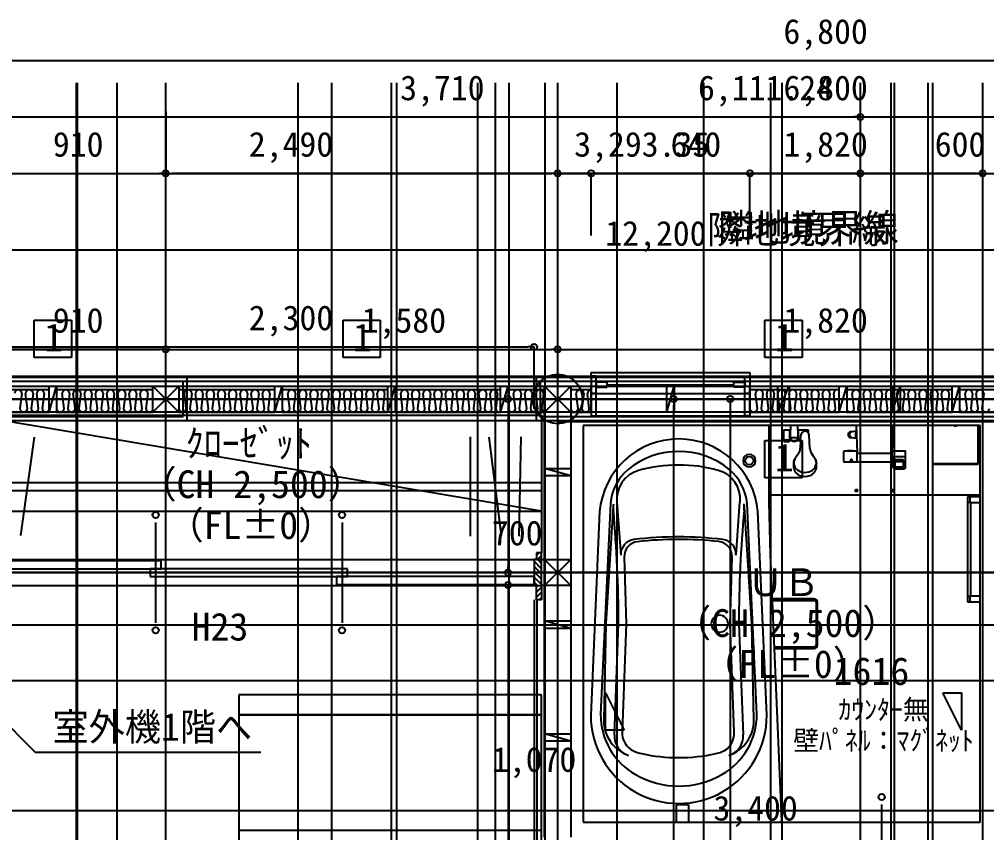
# Model space of a CAD drawing. Header units: metres. Extents: x 10861 to 26950, y 7268 to 22901.
# Drawn here: x 16245 to 20144, y 19181 to 22461 of the extents above; entities that cross this region are included whole.
import ezdxf

# ---------------------------------------------------------------- set-up
doc = ezdxf.new("R2010")
doc.units = ezdxf.units.M

msp = doc.modelspace()

# ---------------------------------------------------------------- linework, layer by layer
at = {"layer": 'COL_1F'}
for p, q in [((16782.2, 20877.5), (16782.2, 20982.5)), ((16782.2, 20982.5), (16887.2, 20982.5)), ((16887.2, 20877.5), (16782.2, 20982.5)), ((16782.2, 20877.5), (16887.2, 20982.5)), ((16887.2, 20982.5), (16887.2, 20877.5)), ((18362.2, 20877.5), (18362.2, 20982.5)), ((18362.2, 20982.5), (18467.2, 20982.5)), ((18467.2, 20877.5), (18362.2, 20982.5)), ((18362.2, 20877.5), (18467.2, 20982.5)), ((18467.2, 20982.5), (18467.2, 20877.5)), ((19302.2, 20877.5), (19302.2, 20982.5)), ((19302.2, 20982.5), (19347.2, 20982.5)), ((19302.2, 20877.5), (19347.2, 20982.5)), ((19347.2, 20982.5), (19347.2, 20877.5)), ((16887.2, 20877.5), (16782.2, 20877.5)), ((18467.2, 20877.5), (18362.2, 20877.5)), ((19347.2, 20877.5), (19302.2, 20877.5))]:
    msp.add_line(p, q, dxfattribs=at)
at = {"layer": 'COL_2F'}
for p, q in [((16782.2, 20877.5), (16782.2, 20982.5)), ((16782.2, 20982.5), (16887.2, 20982.5)), ((16887.2, 20877.5), (16782.2, 20982.5)), ((16782.2, 20877.5), (16887.2, 20982.5)), ((16887.2, 20982.5), (16887.2, 20877.5)), ((18362.2, 20877.5), (18362.2, 20982.5)), ((18362.2, 20982.5), (18467.2, 20982.5)), ((18467.2, 20877.5), (18362.2, 20982.5)), ((18362.2, 20877.5), (18467.2, 20982.5)), ((18467.2, 20982.5), (18467.2, 20877.5)), ((16887.2, 20877.5), (16782.2, 20877.5)), ((18467.2, 20877.5), (18362.2, 20877.5)), ((18362.2, 20177.5), (18362.2, 20282.5)), ((18362.2, 20282.5), (18467.2, 20282.5)), ((18467.2, 20177.5), (18362.2, 20282.5)), ((18362.2, 20177.5), (18467.2, 20282.5)), ((18467.2, 20282.5), (18467.2, 20177.5)), ((18467.2, 20177.5), (18362.2, 20177.5))]:
    msp.add_line(p, q, dxfattribs=at)
at = {"layer": 'GLID'}
for p, q in [((16474.6, 10010), (16474.6, 22205)), ((16474.6, 10010), (16474.6, 22205)), ((16474.6, 10010), (16474.6, 22205)), ((16478.7, 9325), (16478.7, 22205)), ((16478.7, 9325), (16478.7, 22205)), ((16478.7, 9325), (16478.7, 22205)), ((16638.6, 10010), (16638.6, 22205)), ((16638.6, 10010), (16638.6, 22205)), ((16638.6, 10010), (16638.6, 22205)), ((16834.7, 9325), (16834.7, 22205)), ((16834.7, 9325), (16834.7, 22205)), ((16834.7, 9325), (16834.7, 22205)), ((17369.1, 10010), (17369.1, 22205)), ((17369.1, 10010), (17369.1, 22205)), ((17369.1, 10010), (17369.1, 22205)), ((17504.7, 9325), (17504.7, 22205)), ((17504.7, 9325), (17504.7, 22205)), ((17504.7, 9325), (17504.7, 22205)), ((17744.7, 9325), (17744.7, 22205)), ((17744.7, 9325), (17744.7, 22205)), ((17744.7, 9325), (17744.7, 22205)), ((17766.3, 10010), (17766.3, 22205)), ((17766.3, 10010), (17766.3, 22205)), ((17766.3, 10010), (17766.3, 22205)), ((18093.3, 9325), (18093.3, 22205)), ((18093.3, 9325), (18093.3, 22205)), ((18093.3, 9325), (18093.3, 22205)), ((18163.4, 10010), (18163.4, 22205)), ((18163.4, 10010), (18163.4, 22205)), ((18163.4, 10010), (18163.4, 22205)), ((18218.8, 9325), (18218.8, 22205)), ((18218.8, 9325), (18218.8, 22205)), ((18218.8, 9325), (18218.8, 22205)), ((18364.3, 10010), (18364.3, 22205)), ((18364.3, 10010), (18364.3, 22205)), ((18364.3, 10010), (18364.3, 22205)), ((18414.7, 9325), (18414.7, 22205)), ((18414.7, 9325), (18414.7, 22205)), ((18414.7, 9325), (18414.7, 22205)), ((18654.7, 9325), (18654.7, 22205)), ((18654.7, 9325), (18654.7, 22205)), ((18654.7, 9325), (18654.7, 22205)), ((19003.3, 9325), (19003.3, 22205)), ((19003.3, 9325), (19003.3, 22205)), ((19003.3, 9325), (19003.3, 22205)), ((19274.3, 9325), (19274.3, 22205)), ((19274.3, 9325), (19274.3, 22205)), ((19274.3, 9325), (19274.3, 22205)), ((19319.1, 10010), (19319.1, 22205)), ((19319.1, 10010), (19319.1, 22205)), ((19319.1, 10010), (19319.1, 22205)), ((19634.7, 9325), (19634.7, 22205)), ((19634.7, 9325), (19634.7, 22205)), ((19634.7, 9325), (19634.7, 22205)), ((19759.5, 10010), (19759.5, 22205)), ((19759.5, 10010), (19759.5, 22205)), ((19759.5, 10010), (19759.5, 22205)), ((19772.5, 9858.3), (19772.5, 22205)), ((19772.5, 9858.3), (19772.5, 22205)), ((19772.5, 9858.3), (19772.5, 22205)), ((19907.5, 10010), (19907.5, 22205)), ((19907.5, 10010), (19907.5, 22205)), ((19907.5, 10010), (19907.5, 22205)), ((19927.5, 9858.3), (19927.5, 22205)), ((19927.5, 9858.3), (19927.5, 22205)), ((19927.5, 9858.3), (19927.5, 22205)), ((20128.1, 9325), (20128.1, 22205)), ((20128.1, 9325), (20128.1, 22205)), ((20128.1, 9325), (20128.1, 22205)), ((13514.7, 20930), (24358.1, 20930)), ((13514.7, 20930), (24358.1, 20930)), ((13514.7, 20930), (24358.1, 20930)), ((13514.7, 20230), (24358.1, 20230)), ((13514.7, 20230), (24358.1, 20230)), ((13514.7, 20230), (24358.1, 20230)), ((13514.7, 20020), (24358.1, 20020)), ((13514.7, 20020), (24358.1, 20020)), ((13514.7, 20020), (24358.1, 20020)), ((13514.7, 19795), (24358.1, 19795)), ((13514.7, 19795), (24358.1, 19795)), ((13514.7, 19795), (24358.1, 19795)), ((13514.7, 19270), (24358.1, 19270)), ((13514.7, 19270), (24358.1, 19270)), ((13514.7, 19270), (24358.1, 19270))]:
    msp.add_line(p, q, dxfattribs=at)
at = {"layer": 'WALL_BRACED_1F'}
for p, q in [((16304.7, 21097.5), (16304.7, 21247.5)), ((16304.7, 21247.5), (16454.7, 21247.5)), ((16454.7, 21247.5), (16454.7, 21097.5)), ((19249.7, 21097.5), (19249.7, 21247.5)), ((19249.7, 21247.5), (19399.7, 21247.5)), ((19399.7, 21247.5), (19399.7, 21097.5)), ((16454.7, 21097.5), (16304.7, 21097.5)), ((19399.7, 21097.5), (19249.7, 21097.5)), ((15924.7, 21022.5), (16834.7, 21022.5)), ((15924.7, 21022.5), (16834.7, 21022.5)), ((18414.7, 21022.5), (20234.7, 21022.5)), ((18414.7, 21022.5), (20234.7, 21022.5)), ((20234.7, 20837.5), (18414.7, 20837.5)), ((20234.7, 20837.5), (18414.7, 20837.5)), ((19249.7, 20612.5), (19249.7, 20762.5)), ((19249.7, 20762.5), (19399.7, 20762.5)), ((19399.7, 20762.5), (19399.7, 20612.5)), ((19399.7, 20612.5), (19249.7, 20612.5))]:
    msp.add_line(p, q, dxfattribs=at)
at = {"layer": 'WALL_BRACED_2F'}
for p, q in [((16304.7, 21097.5), (16304.7, 21247.5)), ((16304.7, 21247.5), (16454.7, 21247.5)), ((16454.7, 21247.5), (16454.7, 21097.5)), ((17549.7, 21097.5), (17549.7, 21247.5)), ((17549.7, 21247.5), (17699.7, 21247.5)), ((17699.7, 21247.5), (17699.7, 21097.5)), ((16454.7, 21097.5), (16304.7, 21097.5)), ((17699.7, 21097.5), (17549.7, 21097.5)), ((15924.7, 21022.5), (16834.7, 21022.5)), ((15924.7, 21022.5), (16834.7, 21022.5)), ((16834.7, 21022.5), (18414.7, 21022.5)), ((16834.7, 21022.5), (18414.7, 21022.5)), ((18607.2, 19745), (18682.2, 19595)), ((18607.2, 19595), (18607.2, 19745)), ((20042.2, 19595), (19967.2, 19745)), ((19967.2, 19745), (20042.2, 19745)), ((20042.2, 19745), (20042.2, 19595)), ((18682.2, 19595), (18607.2, 19595))]:
    msp.add_line(p, q, dxfattribs=at)
at = {"layer": 'WALL_NORMAL_1F'}
for p, q in [((16921.2, 21016.5), (15838.2, 21016.5)), ((16905.2, 21000.5), (15854.2, 21000.5)), ((15977.2, 20982.5), (16782.2, 20982.5)), ((16364.7, 20877.5), (16364.7, 20982.5)), ((16364.7, 20982.5), (16394.7, 20982.5)), ((16364.7, 20877.5), (16394.7, 20982.5)), ((16394.7, 20982.5), (16394.7, 20877.5)), ((16905.2, 20859.5), (16905.2, 21000.5)), ((16921.2, 20843.5), (16921.2, 21016.5)), ((18328.2, 21016.5), (16921.2, 21016.5)), ((20321.2, 21016.5), (18328.2, 21016.5)), ((18328.2, 21016.5), (18328.2, 20843.5)), ((20305.2, 21000.5), (18344.2, 21000.5)), ((18344.2, 21000.5), (18344.2, 20859.5)), ((18467.2, 20982.5), (19302.2, 20982.5)), ((18854.7, 20877.5), (18854.7, 20982.5)), ((18854.7, 20982.5), (18884.7, 20982.5)), ((18854.7, 20877.5), (18884.7, 20982.5)), ((18884.7, 20982.5), (18884.7, 20877.5)), ((19347.2, 20982.5), (20182.2, 20982.5)), ((19764.7, 20877.5), (19764.7, 20982.5)), ((19764.7, 20982.5), (19794.7, 20982.5)), ((19764.7, 20877.5), (19794.7, 20982.5)), ((19794.7, 20982.5), (19794.7, 20877.5)), ((16782.2, 20877.5), (15977.2, 20877.5)), ((16394.7, 20877.5), (16364.7, 20877.5)), ((19302.2, 20877.5), (18467.2, 20877.5)), ((18884.7, 20877.5), (18854.7, 20877.5)), ((20182.2, 20877.5), (19347.2, 20877.5)), ((19794.7, 20877.5), (19764.7, 20877.5)), ((15838.2, 20843.5), (16921.2, 20843.5)), ((15854.2, 20859.5), (16905.2, 20859.5)), ((16921.2, 20843.5), (18328.2, 20843.5)), ((18328.2, 20843.5), (20321.2, 20843.5)), ((18344.2, 20859.5), (20305.2, 20859.5))]:
    msp.add_line(p, q, dxfattribs=at)
at = {"layer": 'WALL_NORMAL_2F'}
for p, q in [((18549.7, 21016.5), (15838.2, 21016.5)), ((18549.7, 21000.5), (15854.2, 21000.5)), ((15977.2, 20982.5), (16782.2, 20982.5)), ((16364.7, 20877.5), (16364.7, 20982.5)), ((16364.7, 20982.5), (16394.7, 20982.5)), ((16364.7, 20877.5), (16394.7, 20982.5)), ((16394.7, 20982.5), (16394.7, 20877.5)), ((16887.2, 20982.5), (18362.2, 20982.5)), ((17274.7, 20877.5), (17274.7, 20982.5)), ((17274.7, 20982.5), (17304.7, 20982.5)), ((17274.7, 20877.5), (17304.7, 20982.5)), ((17304.7, 20982.5), (17304.7, 20877.5)), ((17729.7, 20877.5), (17729.7, 20982.5)), ((17729.7, 20982.5), (17759.7, 20982.5)), ((17729.7, 20877.5), (17759.7, 20982.5)), ((17759.7, 20982.5), (17759.7, 20877.5)), ((18184.7, 20877.5), (18184.7, 20982.5)), ((18184.7, 20982.5), (18214.7, 20982.5)), ((18184.7, 20877.5), (18214.7, 20982.5)), ((18214.7, 20982.5), (18214.7, 20877.5)), ((18467.2, 20982.5), (18549.7, 20982.5)), ((18549.7, 20877.5), (18549.7, 20982.5)), ((22811.2, 21016.5), (19189.7, 21016.5)), ((22795.2, 21000.5), (19189.7, 21000.5)), ((19189.7, 20877.5), (19189.7, 20982.5)), ((19189.7, 20982.5), (20182.2, 20982.5)), ((19549.7, 20877.5), (19549.7, 20982.5)), ((19549.7, 20982.5), (19579.7, 20982.5)), ((19549.7, 20877.5), (19579.7, 20982.5)), ((19579.7, 20982.5), (19579.7, 20877.5)), ((20004.7, 20877.5), (20004.7, 20982.5)), ((20004.7, 20982.5), (20034.7, 20982.5)), ((20004.7, 20877.5), (20034.7, 20982.5)), ((20034.7, 20982.5), (20034.7, 20877.5)), ((16782.2, 20877.5), (15977.2, 20877.5)), ((15989.7, 20865), (18349.7, 20865)), ((16394.7, 20877.5), (16364.7, 20877.5)), ((18362.2, 20877.5), (16887.2, 20877.5)), ((17304.7, 20877.5), (17274.7, 20877.5)), ((17759.7, 20877.5), (17729.7, 20877.5)), ((18214.7, 20877.5), (18184.7, 20877.5)), ((18349.7, 20865), (18349.7, 20310)), ((18362.2, 20282.5), (18362.2, 20877.5)), ((18467.2, 20877.5), (18467.2, 19162.5)), ((18467.2, 20877.5), (18467.2, 20282.5)), ((18549.7, 20877.5), (18467.2, 20877.5)), ((18549.7, 20877.5), (18467.2, 20877.5)), ((20182.2, 20877.5), (19189.7, 20877.5)), ((20182.2, 20877.5), (19189.7, 20877.5)), ((19579.7, 20877.5), (19549.7, 20877.5)), ((20034.7, 20877.5), (20004.7, 20877.5)), ((18362.2, 20620), (18362.2, 20650)), ((18362.2, 20650), (18467.2, 20650)), ((18467.2, 20620), (18362.2, 20650)), ((18467.2, 20650), (18467.2, 20620)), ((18467.2, 20620), (18362.2, 20620)), ((18349.7, 20177.5), (18349.7, 20282.5)), ((18349.7, 20282.5), (18362.2, 20282.5)), ((18362.2, 20177.5), (18349.7, 20177.5)), ((18362.2, 19162.5), (18362.2, 20177.5)), ((18467.2, 20177.5), (18467.2, 19162.5)), ((18319.7, 20120), (18319.7, 17040)), ((18332.2, 17040), (18332.2, 20120)), ((18362.2, 20005), (18362.2, 20035)), ((18362.2, 20035), (18467.2, 20035)), ((18467.2, 20005), (18362.2, 20035)), ((18467.2, 20005), (18362.2, 20005)), ((18467.2, 20035), (18467.2, 20005)), ((18362.2, 19550), (18362.2, 19580)), ((18362.2, 19580), (18467.2, 19580)), ((18467.2, 19550), (18362.2, 19580)), ((18467.2, 19580), (18467.2, 19550)), ((18467.2, 19550), (18362.2, 19550))]:
    msp.add_line(p, q, dxfattribs=at)
at = {"layer": 'カタログ部品(家具)_2F'}
for p, q in [((17129.7, 19736.5), (17129.7, 19656.5)), ((18349.7, 19736.5), (17129.7, 19736.5)), ((18349.7, 19656.5), (18349.7, 19736.5)), ((17129.7, 19656.5), (18349.7, 19656.5)), ((18349.7, 19656.5), (17129.7, 19656.5)), ((17129.7, 19656.5), (17129.7, 19191.5)), ((18349.7, 19191.5), (18349.7, 19656.5)), ((17129.7, 19191.5), (17129.7, 17991.5)), ((17129.7, 19191.5), (18349.7, 19191.5)), ((18349.7, 17991.5), (18349.7, 19191.5))]:
    msp.add_line(p, q, dxfattribs=at)
at = {"layer": 'カタログ部品(衛生設備)_2F'}
for p, q in [((20117.7, 20823.9), (18517.7, 20823.9)), ((18517.7, 20823.9), (18517.7, 19223.9)), ((19262.7, 20821.2), (19262.7, 20823.9)), ((19269.9, 20822.9), (19269.9, 20544.9)), ((19352.7, 20823.9), (19352.7, 20803.9)), ((19382.7, 20803.9), (19382.7, 20823.9)), ((19618.2, 20823.9), (19622, 20713.2)), ((19763.3, 20713.2), (19767.2, 20823.9)), ((19925.2, 20823.4), (19925.2, 20669.6)), ((20012.7, 20823.4), (20012.7, 20822.9)), ((20022.7, 20822.9), (20022.7, 20823.4)), ((20110.2, 20669.6), (20110.2, 20823.4)), ((20117.7, 19223.9), (20117.7, 20823.9)), ((19265.8, 20821.2), (19262.7, 20821.2)), ((19269.9, 20820.9), (19266.5, 20820.9)), ((19267.4, 20820), (19266.5, 20820.9)), ((19267.7, 20513.9), (19267.7, 20819.3)), ((19325.4, 20804), (19324.9, 20803.5)), ((19324.9, 20803.5), (19324.9, 20764.3)), ((19348.6, 20804), (19325.4, 20804)), ((19348.9, 20803.9), (19348.9, 20763.9)), ((19352.7, 20803.9), (19348.9, 20803.9)), ((19352.7, 20773.9), (19352.7, 20803.9)), ((19424.6, 20803.9), (19382.7, 20803.9)), ((19382.7, 20803.9), (19382.7, 20773.9)), ((19385.6, 20763.9), (19385.6, 20803.9)), ((19394, 20763.9), (19395.3, 20783.9)), ((19424.6, 20795.8), (19423.3, 20795.8)), ((19426.1, 20794.9), (19425.8, 20795.4)), ((19426.3, 20794.9), (19426.1, 20802.4)), ((19426.3, 20794.9), (19426.1, 20794.9)), ((19431.3, 20730.1), (19428.2, 20785.9)), ((19600.1, 20798.3), (19595.7, 20798.3)), ((19616.6, 20800.4), (19600.1, 20798.3)), ((19617.2, 20799.9), (19616.6, 20800.4)), ((19617.2, 20772.7), (19617.2, 20799.9)), ((19619.3, 20792.8), (19618.2, 20792.8)), ((20013.7, 20821.9), (20021.7, 20821.9)), ((20117.4, 20544.4), (20117.4, 20816)), ((19325.4, 20763.8), (19325.9, 20763.8)), ((19326.2, 20764.1), (19325.9, 20763.8)), ((19348.6, 20764.1), (19326.2, 20764.1)), ((19326.9, 20762.8), (19326.9, 20759.1)), ((19327.2, 20758.8), (19348.6, 20758.8)), ((19348.9, 20764.4), (19348.6, 20764.1)), ((19348.6, 20758.8), (19348.9, 20759.1)), ((19348.9, 20759.1), (19348.9, 20764.4)), ((19348.9, 20763.9), (19356.5, 20763.9)), ((19382.7, 20773.9), (19352.7, 20773.9)), ((19378.9, 20763.9), (19394, 20763.9)), ((19394, 20763.9), (19392.4, 20730.1)), ((19595.7, 20774.3), (19600.1, 20774.3)), ((19600.1, 20774.3), (19616.6, 20772.2)), ((19616.6, 20772.2), (19617.2, 20772.7)), ((19618.2, 20779.8), (19619.7, 20779.8)), ((19386.1, 20711.5), (19375.8, 20696.6)), ((19447.8, 20696.6), (19437.5, 20711.5)), ((19567.3, 20718.4), (19567.3, 20678.2)), ((19581.1, 20719.9), (19568.8, 20719.9)), ((19606.4, 20719.9), (19581.1, 20719.9)), ((19604.4, 20721.7), (19583.1, 20721.7)), ((19621.8, 20719.9), (19606.4, 20719.9)), ((19621.2, 20719.9), (19621.2, 20676.7)), ((19624, 20711.4), (19761.3, 20711.4)), ((19763.3, 20696.9), (19763.3, 20712.9)), ((19815.3, 20719.9), (19763.5, 20719.9)), ((19816.8, 20656.3), (19816.8, 20718.4)), ((19365, 20669.3), (19365.6, 20655.3)), ((19458.1, 20655.3), (19458.6, 20669.3)), ((19568.8, 20676.7), (19766.3, 20676.7)), ((19595.5, 20683.9), (19595.5, 20682.6)), ((19595.5, 20682.6), (19595.5, 20681)), ((19601.7, 20682.6), (19601.7, 20683.8)), ((19601.7, 20681), (19601.7, 20682.6)), ((19763.3, 20698.3), (19816.8, 20698.3)), ((19763.3, 20696.9), (19763.3, 20676.7)), ((19766.3, 20676.7), (19766.3, 20684.1)), ((19766.3, 20676.7), (19766.3, 20656.3)), ((19774.3, 20680.7), (19774.3, 20658.3)), ((19808.8, 20676.7), (19774.3, 20676.7)), ((19776.6, 20681.6), (19776.4, 20685.4)), ((19806.7, 20685.4), (19776.4, 20685.4)), ((19776.6, 20681.6), (19806.4, 20681.6)), ((19806.7, 20685.4), (19806.4, 20681.6)), ((19808.8, 20658.3), (19808.8, 20680.7)), ((20108.2, 20668.9), (19927.2, 20668.9)), ((19927.2, 20667.6), (20108.2, 20667.6)), ((19774.3, 20648.3), (19808.8, 20648.3)), ((19776.3, 20656.3), (19806.8, 20656.3)), ((19614.2, 20562.4), (19614.2, 20559.4)), ((19623.2, 20563.4), (19615.2, 20563.4)), ((19615.2, 20558.4), (19623.2, 20558.4)), ((19624.2, 20559.4), (19624.2, 20562.4)), ((19761.2, 20562.4), (19761.2, 20559.4)), ((19770.2, 20563.4), (19762.2, 20563.4)), ((19762.2, 20558.4), (19770.2, 20558.4)), ((19771.2, 20559.4), (19771.2, 20562.4)), ((18653.1, 20514.2), (18669.3, 20300.3)), ((19133.5, 20300.5), (19149.6, 20515)), ((19272.1, 20302.5), (19267.7, 20513.9)), ((19270.9, 20543.9), (20116.9, 20543.9)), ((20066.2, 20535.4), (20066.2, 20512.4)), ((20117.7, 20535.4), (20066.2, 20535.4)), ((20066.2, 20512.4), (20067.3, 20512.4)), ((20067.3, 20512.4), (20067.3, 20135.4)), ((20080, 20512.4), (20067.3, 20512.4)), ((20075.5, 20535.4), (20075.5, 20512.4)), ((20080, 20135.4), (20080, 20512.4)), ((20080, 20512.4), (20117.7, 20512.4)), ((18583.8, 20476.1), (18547.7, 19654.9)), ((18627, 20509.1), (18587.8, 19659.1)), ((18638.7, 20498.7), (18608.1, 20023.9)), ((19167.5, 20494), (19166.4, 20506.8)), ((19197.5, 20023.9), (19167.5, 20494)), ((19217.5, 19659.1), (19178.3, 20509.1)), ((19257.7, 19654.9), (19221.5, 20476.1)), ((18683, 20291.8), (18690.2, 20023.9)), ((19110.2, 20023.9), (19117.4, 20292.3)), ((19317.6, 19228.5), (19272.1, 20302.5)), ((19449.2, 20123.8), (19279.7, 20123.8)), ((20067.3, 20135.4), (20066.2, 20135.4)), ((20066.2, 20135.4), (20066.2, 20112.4)), ((20067.3, 20135.4), (20080, 20135.4)), ((20075.5, 20135.4), (20075.5, 20112.4)), ((20117.7, 20135.4), (20080, 20135.4)), ((19280, 20117.9), (19449.1, 20117.8)), ((19456.1, 20110.8), (19456.1, 19936.9)), ((19462, 19937), (19462, 20110.8)), ((20066.2, 20112.4), (20117.7, 20112.4)), ((18608.1, 20023.9), (18600.2, 19634.5)), ((18643.3, 19575.6), (18660.2, 20023.9)), ((18690.2, 20023.9), (18674.4, 19589.4)), ((19126.1, 19587.4), (19110.2, 20023.9)), ((19145.2, 20023.9), (19162, 19575.6)), ((19205.4, 19634.6), (19197.5, 20023.9)), ((19449.1, 19929.9), (19287.9, 19929.9)), ((19288.2, 19924), (19449.2, 19924)), ((18892.7, 19291.9), (18892.7, 19224.1)), ((18940.7, 19293.9), (18894.7, 19293.9)), ((18942.7, 19224.1), (18942.7, 19291.9)), ((18517.7, 19223.9), (20117.7, 19223.9)), ((18892.7, 19224.1), (18892.9, 19223.9)), ((18942.5, 19223.9), (18942.7, 19224.1)), ((19312.7, 19223.9), (19312.7, 19226.6)), ((19312.7, 19226.6), (19315.8, 19226.6)), ((19316.5, 19226.9), (19317.3, 19227.8))]:
    msp.add_line(p, q, dxfattribs=at)
msp.add_circle((19187.2, 20681.4), 16.5, dxfattribs=at)
for centre, radius, start, end in [((19270.9, 20822.9), 1, 90, 180), ((19925.7, 20823.4), 0.5, 90, 180), ((20012.2, 20823.4), 0.5, 0, 90), ((20013.7, 20822.9), 1, -180, -90), ((20021.7, 20822.9), 1, -90, 0), ((20023.2, 20823.4), 0.5, 90, 180), ((20109.7, 20823.4), 0.5, 0, 90), ((20110.4, 20818.9), 5, 61.2111, 90.0009), ((20109.5, 20816), 7.97, -0.0791, 64.9336), ((19265.8, 20820.2), 1, 44.9913, 89.9878), ((19266.7, 20819.3), 1, 0.0122, 45.0087), ((19348.6, 20803.7), 0.3, 0.573, 90.0029), ((19411.8, 20783.9), 16.5, 46.0771, 179.9211), ((19411.8, 20783.8), 16.6, 35.464, 45.9994), ((19424.6, 20802.4), 1.5, 1.4134, 90.0174), ((19424.7, 20793.7), 2.03, 54.1352, 91.2096), ((19424.8, 20794.9), 1.5, -71.0834, 1.2586), ((19411.8, 20783.9), 16.5, 7.0396, 35.4424), ((19598.9, 20786.3), 13.6, 146.1145, -146.1145), ((19596.2, 20787.8), 10.5, 92.8903, 144.6598), ((19603.8, 20786.3), 13.5, 145.7853, -145.7853), ((19601.4, 20787.6), 10.7, 96.9036, 144.5566), ((19618.2, 20793.8), 1, -180, -90), ((18902.7, 20448.9), 320, 4.8748, 175.1252), ((19325.4, 20764.3), 0.5, -179.427, -89.9971), ((19325.9, 20762.8), 1, 0, 90), ((19327.2, 20759.1), 0.3, 180, -90), ((19367.7, 20773.9), 15, -179.9985, -0.0015), ((19596, 20784.4), 10.1, -145.826, -91.724), ((19601.1, 20784.6), 10.3, -145.487, -95.9732), ((19618.2, 20778.8), 1, 90, 180), ((18902.7, 20398.9), 320, 50.4205, 129.5795), ((19187.2, 20681.4), 25, 90, -90), ((19187.2, 20681.4), 25, -90, 90), ((19354.1, 20732.5), 38.3, -33.327, -3.7223), ((19469.5, 20732.5), 38.3, -176.2777, -146.673), ((19568.8, 20718.4), 1.5, 90, -180), ((19583.1, 20719.7), 2, 89.9764, 174.3184), ((19604.4, 20719.7), 2, 5.7075, 89.9977), ((19623.9, 20713.3), 1.87, -177.3083, -86.7877), ((19761.4, 20713.3), 1.88, -92.9626, -2.8457), ((19815.3, 20718.4), 1.5, 0, 90), ((19396.9, 20670.6), 31.9, 169.7229, -177.62), ((19398.9, 20670.3), 34, 151.5229, 169.7558), ((19400.4, 20672.8), 34.2, 156.4298, -148.9983), ((19458.2, 20634.3), 103.3, 142.9149, 149.6867), ((19365.4, 20634.4), 103.3, 30.256, 37.0251), ((19423.3, 20672.8), 34.1, -31.0271, 23.6504), ((19424.2, 20670.1), 34.5, 10.3949, 28.3683), ((19427.2, 20670.6), 31.5, -2.3872, 10.4224), ((19568.8, 20678.2), 1.5, 180, -90), ((19596.4, 20683), 2.21, 157.2738, -114.2992), ((19598.6, 20681.6), 4.78, 28.4691, 152.2233), ((19597.4, 20683.2), 2.01, 123.8301, -161.2042), ((19597.6, 20680.8), 2.16, 122.8752, 175.5761), ((19597.8, 20681.1), 2.35, -177.0803, -118.7655), ((19597.5, 20680.4), 1.28, 130.6762, -130.6762), ((19598.6, 20681.8), 3.84, 52.6987, 127.0547), ((19598.6, 20678.9), 4.28, 65.6237, 119.9195), ((19598.6, 20679), 3.02, 51.3815, 128.6185), ((19598.6, 20681.7), 2.96, -129.6308, -50.3692), ((19598.6, 20682.4), 3.8, -119.7557, -61.8959), ((19599.4, 20680.8), 2.3, 5.6628, 64.7554), ((19599.3, 20681.1), 2.37, -63.3499, -3.5733), ((19599.6, 20680.4), 1.28, -49.3238, 49.3238), ((19599.9, 20683.3), 1.89, -21.2748, 58.3692), ((19600.8, 20683), 2.22, -65.8635, 24.239), ((19732.9, 20683), 33.4, 1.8692, 24.5459), ((19783, 20680.5), 8.72, 152.2871, 178.8278), ((19775.7, 20679.9), 1.45, 127.9317, 176.5333), ((19776.5, 20678.9), 2.69, 86.6797, 127.5706), ((19776.5, 20684.2), 1.29, 95.9194, 160.4138), ((19806.6, 20678.9), 2.69, 52.4294, 93.3203), ((19806.6, 20684.2), 1.29, 19.5862, 84.0806), ((19800.1, 20680.5), 8.72, 1.1737, 27.7114), ((19807.3, 20679.9), 1.45, 3.4667, 52.0683), ((19927.2, 20670.9), 2, 180, -90), ((19927.2, 20669.6), 2, 180, -90), ((20108.2, 20670.9), 2, -90, 0), ((20108.2, 20669.6), 2, -90, 0), ((18826.2, 20491.4), 200, 129.5793, 174.913), ((18772.6, 20525.9), 120, 105.7282, -174.4091), ((18902.7, 20063.9), 600, 74.5909, 105.7279), ((19030.2, 20526.6), 120, -5.5639, 74.591), ((18979.1, 20491.4), 200, 5.0871, 50.4205), ((19398, 20655.8), 32.4, -179.1661, -137.7523), ((19405.1, 20675.9), 39.8, -148.6635, -124.9704), ((19411.8, 20670), 52.2, -136.3994, -43.6006), ((19411.8, 20670), 52.2, -136.3971, -43.6029), ((19411.8, 20686.4), 52.3, -124.4137, -55.5863), ((19418.5, 20675.9), 39.8, -55.0266, -31.3345), ((19425.7, 20655.8), 32.4, -42.2497, -0.8365), ((19774.3, 20656.3), 8, 180, -90), ((19776.3, 20658.3), 2, 179.9713, -89.9713), ((19806.8, 20658.3), 2, -90, 0), ((19808.8, 20656.3), 8, -90, 0), ((19615.2, 20562.4), 1, 90, 180), ((19615.2, 20559.4), 1, -180, -90), ((19623.2, 20562.4), 1, 0, 90), ((19623.2, 20559.4), 1, -90, 0), ((19762.2, 20562.4), 1, 90, 180), ((19762.2, 20559.4), 1, -180, -90), ((19770.2, 20562.4), 1, 0, 90), ((19770.2, 20559.4), 1, -90, 0), ((19270.9, 20544.9), 1, -180, -90), ((20116.9, 20544.4), 0.5, -90, 0), ((18778.6, 20493.1), 140, 174.9263, -174.7266), ((18778.6, 20493.1), 140, 174.9228, 177.7048), ((13695.2, 20023.9), 4965, 0, 5.2743), ((24110.2, 20023.9), 4965, 174.7114, -180), ((19026.9, 20494.4), 140, -5.2884, 5.08), ((18729.2, 20303.5), 60, 96.8691, -176.9326), ((18742.9, 20295), 60, 96.3698, -176.9251), ((18902.7, 18863.9), 1510, 83.2324, 96.8695), ((18902.7, 18863.9), 1500, 83.8289, 96.3704), ((19057.5, 20295.5), 60, -3.077, 83.8284), ((19073.5, 20303.8), 60, -3.1424, 83.2322), ((19449.2, 20111), 12.8, -0.8965, 89.9936), ((19449.1, 20110.8), 6.99, -0.0082, 90.0082), ((19067.7, 20023.9), 34, 90, -90), ((19067.7, 20023.9), 34, -90, 90), ((19449.1, 19936.9), 6.99, -90.0164, 0), ((19449.2, 19936.8), 12.8, -89.9936, 0.901), ((18902.7, 19653.9), 355, 179.8334, 0.1666), ((18867.8, 19658.2), 280, 179.8099, -119.8541), ((18937.5, 19658.2), 280, -60.1462, 0.1904), ((18750.2, 19634.4), 150, 179.9508, -109.2768), ((19055.4, 19634.5), 150, -70.8158, 0.0496), ((18723.1, 19569.6), 80, 175.6902, -119.0479), ((18754.2, 19583.6), 80, 175.8436, -114.8504), ((19046.3, 19581.6), 80, -68.932, 4.1717), ((19082.3, 19569.6), 80, -61.3462, 4.31), ((18750.1, 19634.4), 150, -116.0662, -109.2758), ((18787.8, 19656.2), 160, -114.8505, -102.28), ((18902.7, 20183.9), 700, -102.28, -77.72), ((19017.5, 19656.2), 160, -77.719, -68.9309), ((19055.4, 19634.5), 150, -70.8135, -64.2318), ((18902.7, 19718.9), 350, -119.854, -60.146), ((18894.7, 19291.9), 2, 90, -180), ((18940.7, 19291.9), 2, 0, 90), ((19315.7, 19227.6), 1.01, -89.8306, -44.1961), ((19316.6, 19228.5), 1, -44.0187, 2.4133)]:
    msp.add_arc(centre, radius, start, end, dxfattribs=at)
at = {"layer": 'データ 001_1F'}
for p, q in [((15949.7, 22295), (22699.7, 22295)), ((16834.7, 22090), (16834.7, 21840)), ((16834.7, 22090), (16834.7, 22090)), ((20128.1, 22090), (20128.1, 22090)), ((15949.7, 22067.5), (22011, 22067.5)), ((15949.7, 22067.5), (22699.7, 22067.5)), ((15949.7, 21840), (16809.7, 21840)), ((15949.7, 21840), (18389.7, 21840)), ((16834.7, 21840), (16809.7, 21840)), ((16834.7, 14350), (16834.7, 21840)), ((16834.7, 21840), (16834.7, 21840)), ((16834.7, 21840), (16859.7, 21840)), ((16834.7, 21840), (16834.7, 21840)), ((20103.1, 21840), (16859.7, 21840)), ((18414.7, 21840), (18389.7, 21840)), ((18414.7, 21840), (18414.7, 21840)), ((18414.7, 21590), (18414.7, 21840)), ((18414.7, 21840), (18439.7, 21840)), ((18439.7, 21840), (20209.7, 21840)), ((20128.1, 21840), (20103.1, 21840)), ((20128.1, 21590), (20128.1, 21840)), ((20128.1, 21840), (20153.1, 21840)), ((20128.1, 21840), (20128.1, 21840)), ((16834.7, 21590), (16834.7, 21590)), ((18414.7, 21590), (18414.7, 21590)), ((18414.7, 21590), (18414.7, 21590)), ((20128.1, 21590), (20128.1, 21590)), ((20128.1, 13232), (20128.1, 21590)), ((15949.7, 21130), (16809.7, 21130)), ((16809.7, 21130), (15949.7, 21130)), ((16834.7, 21130), (16809.7, 21130)), ((16834.7, 21130), (16809.7, 21130)), ((16834.7, 20880), (16834.7, 21130)), ((16834.7, 21130), (16834.7, 21130)), ((16834.7, 21130), (16859.7, 21130)), ((16834.7, 21130), (16859.7, 21130)), ((16834.7, 20880), (16834.7, 21130)), ((16859.7, 21130), (18389.7, 21130)), ((16859.7, 21130), (18389.7, 21130)), ((18414.7, 21130), (18389.7, 21130)), ((18414.7, 21130), (18389.7, 21130)), ((18414.7, 20880), (18414.7, 21130)), ((18414.7, 21130), (18414.7, 21130)), ((18414.7, 21130), (18439.7, 21130)), ((18414.7, 21130), (18439.7, 21130)), ((18414.7, 20880), (18414.7, 21130)), ((18414.7, 21130), (18414.7, 21130)), ((18439.7, 21130), (20209.7, 21130)), ((18439.7, 21130), (20209.7, 21130)), ((26367.5, 20930), (11375, 20930)), ((18464.7, 20930), (18214.7, 20930)), ((18214.7, 20930), (18214.7, 20905)), ((18214.7, 20905), (18214.7, 20255)), ((18464.7, 20930), (18464.7, 20930)), ((16834.7, 20880), (16834.7, 20880)), ((16834.7, 20880), (16834.7, 20880)), ((16834.7, 20880), (16834.7, 20880)), ((16834.7, 20880), (16834.7, 20880)), ((18414.7, 20880), (18414.7, 20880)), ((18414.7, 20880), (18414.7, 20880)), ((18414.7, 20880), (18414.7, 20880)), ((18414.7, 20880), (18414.7, 20880)), ((18214.7, 20230), (18214.7, 20255)), ((18464.7, 20230), (18214.7, 20230)), ((18214.7, 20230), (18214.7, 20230)), ((18464.7, 20230), (18464.7, 20230)), ((18214.7, 20180), (18214.7, 20155)), ((18464.7, 20180), (18464.7, 20180)), ((18214.7, 20155), (18214.7, 19135))]:
    msp.add_line(p, q, dxfattribs=at)
for centre, radius in [((16834.7, 21840), 12.5), ((16834.7, 21840), 12.5), ((18414.7, 21840), 12.5), ((18414.7, 21840), 12.5), ((20128.1, 21840), 12.5), ((20128.1, 21840), 12.5), ((16834.7, 21130), 12.5), ((16834.7, 21130), 12.5), ((16834.7, 21130), 12.5), ((16834.7, 21130), 12.5), ((18414.7, 21130), 12.5), ((18414.7, 21130), 12.5), ((18414.7, 21130), 12.5), ((18414.7, 21130), 12.5), ((18414.7, 20930), 100), ((18214.7, 20930), 12.5), ((18214.7, 20230), 12.5), ((18214.7, 20180), 12.5)]:
    msp.add_circle(centre, radius, dxfattribs=at)
at = {"layer": 'データ 001_2F'}
for p, q in [((15949.7, 22067.5), (22699.7, 22067.5)), ((15949.7, 21840), (18389.7, 21840)), ((17504.7, 10826.2), (17504.7, 21845)), ((18414.7, 21840), (18389.7, 21840)), ((18414.7, 16505.7), (18414.7, 21845)), ((18414.7, 21840), (18414.7, 21840)), ((18414.7, 21590), (18414.7, 21840)), ((18414.7, 21840), (18439.7, 21840)), ((18439.7, 21840), (20209.7, 21840)), ((18414.7, 21590), (18414.7, 21590)), ((18414.7, 21590), (18414.7, 21590)), ((16809.7, 21130), (15949.7, 21130)), ((16834.7, 21130), (16809.7, 21130)), ((16834.7, 21130), (16859.7, 21130)), ((16834.7, 20880), (16834.7, 21130)), ((16859.7, 21130), (18389.7, 21130)), ((18414.7, 21130), (18389.7, 21130)), ((18414.7, 21130), (18439.7, 21130)), ((18414.7, 20880), (18414.7, 21130)), ((18414.7, 21130), (18414.7, 21130)), ((18439.7, 21130), (20209.7, 21130)), ((26367.5, 20930), (11375, 20930)), ((18464.7, 20930), (18214.7, 20930)), ((18214.7, 20930), (18214.7, 20905)), ((18214.7, 20905), (18214.7, 20255)), ((18464.7, 20930), (18464.7, 20930)), ((16834.7, 20880), (16834.7, 20880)), ((16834.7, 20880), (16834.7, 20880)), ((18414.7, 20880), (18414.7, 20880)), ((18414.7, 20880), (18414.7, 20880)), ((18214.7, 20230), (18214.7, 20255)), ((26390, 20230), (11375, 20230)), ((18464.7, 20230), (18214.7, 20230)), ((18214.7, 20230), (18214.7, 20230)), ((18464.7, 20230), (18464.7, 20230)), ((18214.7, 20180), (18214.7, 20155)), ((18464.7, 20180), (18464.7, 20180)), ((18214.7, 20155), (18214.7, 19135)), ((16126.5, 19688.6), (16308.6, 19506.4)), ((16308.6, 19506.4), (17218.6, 19506.4))]:
    msp.add_line(p, q, dxfattribs=at)
for centre in [(18414.7, 21840), (18414.7, 21840), (16834.7, 21130), (16834.7, 21130), (18414.7, 21130), (18414.7, 21130), (18214.7, 20930), (18214.7, 20230), (18214.7, 20180)]:
    msp.add_circle(centre, 12.5, dxfattribs=at)
at = {"layer": 'データ 001_3F'}
for p, q in [((15949.7, 22295), (22699.7, 22295)), ((15949.7, 22067.5), (19609.7, 22067.5)), ((19634.7, 22067.5), (19609.7, 22067.5)), ((19634.7, 21817.5), (19634.7, 22067.5)), ((19634.7, 22067.5), (19634.7, 22067.5)), ((19634.7, 22067.5), (19659.7, 22067.5)), ((19634.7, 15242.5), (19634.7, 22067.5)), ((19659.7, 22067.5), (22699.7, 22067.5)), ((19634.7, 21590), (19634.7, 21840)), ((19634.7, 21840), (19659.7, 21840)), ((19659.7, 21840), (20209.7, 21840)), ((19634.7, 21817.5), (19634.7, 21817.5)), ((19634.7, 21817.5), (19634.7, 21817.5)), ((19634.7, 21590), (19634.7, 21590)), ((25588.6, 20930), (13902, 20930)), ((15924.7, 20930), (22724.7, 20930)), ((19132.5, 20930), (18882.5, 20930)), ((18882.5, 20930), (18882.5, 20905)), ((18882.5, 20930), (18882.5, 20930)), ((18882.5, 16045), (18882.5, 20905)), ((19360, 20930), (19110, 20930)), ((19110, 20930), (19110, 20905)), ((19110, 20905), (19110, 17555)), ((19132.5, 20930), (19132.5, 20930)), ((19360, 20930), (19360, 20930))]:
    msp.add_line(p, q, dxfattribs=at)
for centre in [(19634.7, 22067.5), (19634.7, 22067.5), (19634.7, 21840), (18882.5, 20930), (19110, 20930)]:
    msp.add_circle(centre, 12.5, dxfattribs=at)
at = {"layer": 'ハンガーパイプ_2F'}
for p, q in [((16051.7, 20865), (18349.7, 20479.6)), ((16305, 20775.6), (16249.4, 20379.5)), ((18062.2, 20777.5), (18062.2, 20377.5)), ((18137.8, 20776), (18186.6, 20379)), ((18265.7, 20777.5), (18258.7, 20377.5)), ((15989.7, 20593.5), (18349.7, 20593.5)), ((15989.7, 20561.5), (18349.7, 20561.5)), ((15989.7, 20477.5), (18349.7, 20477.5))]:
    msp.add_line(p, q, dxfattribs=at)
at = {"layer": '建具(木製戸)_2F'}
for p, q in [((16044.7, 21140), (18294.7, 21140)), ((18319.7, 21140), (18294.7, 21140)), ((18319.7, 20890), (18319.7, 21140)), ((18319.7, 21140), (18319.7, 21140)), ((18319.7, 20890), (18319.7, 20890)), ((16793.9, 20432.5), (16793.9, 20027.5)), ((17545.5, 20432.5), (17545.5, 20027.5)), ((16019.7, 20282.5), (18319.7, 20282.5)), ((16816.4, 20277.5), (16019.7, 20277.5)), ((16816.4, 20245.8), (16816.4, 20277.5)), ((18319.7, 20282.5), (18319.7, 20177.5)), ((18349.7, 20282.5), (18319.7, 20282.5)), ((18329.7, 20310), (18329.7, 20282.5)), ((18349.7, 20310), (18329.7, 20310)), ((18329.7, 20300.2), (18339.5, 20310)), ((18329.7, 20282.5), (18349.7, 20282.5)), ((18333.2, 20282.5), (18349.7, 20299)), ((18349.7, 20267.1), (18334.3, 20282.5)), ((18349.7, 20282.5), (18349.7, 20310)), ((18349.7, 20177.5), (18349.7, 20282.5)), ((16019.7, 20245.8), (16816.4, 20245.8)), ((17568, 20245.8), (16771.4, 20245.8)), ((16771.4, 20245.8), (16771.4, 20214.2)), ((17568, 20214.2), (17568, 20245.8)), ((18349.7, 20245.9), (18319.7, 20275.9)), ((18349.7, 20224.7), (18319.7, 20254.7)), ((16771.4, 20214.2), (17568, 20214.2)), ((18319.7, 20214.2), (17523, 20214.2)), ((17523, 20214.2), (17523, 20182.5)), ((18349.7, 20203.5), (18319.7, 20233.5)), ((18319.7, 20182.5), (18319.7, 20214.2)), ((18349.7, 20182.2), (18319.7, 20212.2)), ((16019.7, 20177.5), (18319.7, 20177.5)), ((17523, 20182.5), (18319.7, 20182.5)), ((18333.2, 20177.5), (18319.7, 20191)), ((18319.7, 20177.5), (18349.7, 20177.5)), ((18329.7, 20120), (18329.7, 20177.5)), ((18329.7, 20177.5), (18349.7, 20177.5)), ((18329.7, 20172.9), (18334.3, 20177.5)), ((18329.7, 20151.7), (18349.7, 20171.7)), ((18349.7, 20177.5), (18349.7, 20120)), ((18329.7, 20130.5), (18349.7, 20150.5)), ((18340.4, 20120), (18349.7, 20129.3)), ((18349.7, 20120), (18329.7, 20120))]:
    msp.add_line(p, q, dxfattribs=at)
for centre in [(18319.7, 21140), (16793.9, 20462.5), (17545.5, 20462.5), (16793.9, 19997.5), (17545.5, 19997.5)]:
    msp.add_circle(centre, 12.5, dxfattribs=at)
at = {"layer": '建具(金属戸)_2F'}
msp.add_line((19721, 18925), (19721, 19295), dxfattribs=at)
msp.add_circle((19721, 19325), 12.5, dxfattribs=at)
at = {"layer": '建具(金属窓)_2F'}
for p, q in [((18549.7, 21590), (18549.7, 21840)), ((18549.7, 21840), (18574.7, 21840)), ((18574.7, 21840), (19164.7, 21840)), ((19189.7, 21840), (19164.7, 21840)), ((19189.7, 21590), (19189.7, 21840)), ((19189.7, 21840), (19189.7, 21840)), ((18549.7, 21590), (18549.7, 21590)), ((19189.7, 21590), (19189.7, 21590)), ((18549.7, 21022.5), (18549.7, 21037.5)), ((18549.7, 21037.5), (19189.7, 21037.5)), ((18569.7, 21022.5), (18549.7, 21022.5)), ((18549.7, 21022.5), (18549.7, 20952.5)), ((18569.7, 20952.5), (18569.7, 21022.5)), ((18569.7, 21022.5), (19169.7, 21022.5)), ((19169.7, 20952.5), (19169.7, 21022.5)), ((19169.7, 21022.5), (19189.7, 21022.5)), ((19189.7, 21037.5), (19189.7, 21022.5)), ((19189.7, 21022.5), (19189.7, 20952.5)), ((18614.7, 20997.5), (18569.7, 20997.5)), ((18569.7, 20997.5), (18569.7, 20977.5)), ((18614.7, 20977.5), (18614.7, 20997.5)), ((18614.7, 20987.5), (19124.7, 20987.5)), ((19124.7, 20977.5), (19124.7, 20997.5)), ((19124.7, 20997.5), (19169.7, 20997.5)), ((19169.7, 20997.5), (19169.7, 20977.5)), ((18549.7, 20952.5), (18569.7, 20952.5)), ((18569.7, 20952.5), (18549.7, 20952.5)), ((18549.7, 20952.5), (18549.7, 20862.5)), ((18569.7, 20977.5), (18614.7, 20977.5)), ((18569.7, 20952.5), (19169.7, 20952.5)), ((18569.7, 20862.5), (18569.7, 20952.5)), ((19169.7, 20977.5), (19124.7, 20977.5)), ((19189.7, 20952.5), (19169.7, 20952.5)), ((19169.7, 20862.5), (19169.7, 20952.5)), ((19169.7, 20952.5), (19189.7, 20952.5)), ((19189.7, 20952.5), (19189.7, 20862.5)), ((18549.7, 20862.5), (18569.7, 20862.5)), ((18569.7, 20862.5), (19169.7, 20862.5)), ((19189.7, 20862.5), (19169.7, 20862.5))]:
    msp.add_line(p, q, dxfattribs=at)
for centre in [(18549.7, 21840), (19189.7, 21840)]:
    msp.add_circle(centre, 12.5, dxfattribs=at)
at = {"layer": '断熱材_2F'}
for p, q in [((16364.7, 20967.5), (15977.2, 20967.5)), ((16254.7, 20952.5), (16247.2, 20892.5)), ((16277.2, 20892.5), (16269.7, 20952.5)), ((16299.7, 20952.5), (16292.2, 20892.5)), ((16322.2, 20892.5), (16314.7, 20952.5)), ((16344.7, 20952.5), (16337.2, 20892.5)), ((16364.7, 20877.5), (16364.7, 20967.5)), ((16782.2, 20967.5), (16394.7, 20967.5)), ((16394.7, 20967.5), (16394.7, 20877.5)), ((16424.7, 20892.5), (16417.2, 20952.5)), ((16447.2, 20952.5), (16439.7, 20892.5)), ((16469.7, 20892.5), (16462.2, 20952.5)), ((16492.2, 20952.5), (16484.7, 20892.5)), ((16514.7, 20892.5), (16507.2, 20952.5)), ((16537.2, 20952.5), (16529.7, 20892.5)), ((16559.7, 20892.5), (16552.2, 20952.5)), ((16582.2, 20952.5), (16574.7, 20892.5)), ((16604.7, 20892.5), (16597.2, 20952.5)), ((16627.2, 20952.5), (16619.7, 20892.5)), ((16649.7, 20892.5), (16642.2, 20952.5)), ((16672.2, 20952.5), (16664.7, 20892.5)), ((16694.7, 20892.5), (16687.2, 20952.5)), ((16717.2, 20952.5), (16709.7, 20892.5)), ((16739.7, 20892.5), (16732.2, 20952.5)), ((16762.2, 20952.5), (16754.7, 20892.5)), ((16782.2, 20877.5), (16782.2, 20967.5)), ((17274.7, 20967.5), (16887.2, 20967.5)), ((16887.2, 20967.5), (16887.2, 20877.5)), ((16917.2, 20892.5), (16909.7, 20952.5)), ((16939.7, 20952.5), (16932.2, 20892.5)), ((16962.2, 20892.5), (16954.7, 20952.5)), ((16984.7, 20952.5), (16977.2, 20892.5)), ((17007.2, 20892.5), (16999.7, 20952.5)), ((17029.7, 20952.5), (17022.2, 20892.5)), ((17052.2, 20892.5), (17044.7, 20952.5)), ((17074.7, 20952.5), (17067.2, 20892.5)), ((17097.2, 20892.5), (17089.7, 20952.5)), ((17119.7, 20952.5), (17112.2, 20892.5)), ((17142.2, 20892.5), (17134.7, 20952.5)), ((17164.7, 20952.5), (17157.2, 20892.5)), ((17187.2, 20892.5), (17179.7, 20952.5)), ((17209.7, 20952.5), (17202.2, 20892.5)), ((17232.2, 20892.5), (17224.7, 20952.5)), ((17254.7, 20952.5), (17247.2, 20892.5)), ((17274.7, 20877.5), (17274.7, 20967.5)), ((17729.7, 20967.5), (17304.7, 20967.5)), ((17304.7, 20967.5), (17304.7, 20877.5)), ((17334.7, 20892.5), (17327.2, 20952.5)), ((17357.2, 20952.5), (17349.7, 20892.5)), ((17379.7, 20892.5), (17372.2, 20952.5)), ((17402.2, 20952.5), (17394.7, 20892.5)), ((17424.7, 20892.5), (17417.2, 20952.5)), ((17447.2, 20952.5), (17439.7, 20892.5)), ((17469.7, 20892.5), (17462.2, 20952.5)), ((17492.2, 20952.5), (17484.7, 20892.5)), ((17514.7, 20892.5), (17507.2, 20952.5)), ((17537.2, 20952.5), (17529.7, 20892.5)), ((17559.7, 20892.5), (17552.2, 20952.5)), ((17582.2, 20952.5), (17574.7, 20892.5)), ((17604.7, 20892.5), (17597.2, 20952.5)), ((17627.2, 20952.5), (17619.7, 20892.5)), ((17649.7, 20892.5), (17642.2, 20952.5)), ((17672.2, 20952.5), (17664.7, 20892.5)), ((17694.7, 20892.5), (17687.2, 20952.5)), ((17717.2, 20952.5), (17709.7, 20892.5)), ((17729.7, 20877.5), (17729.7, 20967.5)), ((18184.7, 20967.5), (17759.7, 20967.5)), ((17759.7, 20967.5), (17759.7, 20877.5)), ((17789.7, 20892.5), (17782.2, 20952.5)), ((17812.2, 20952.5), (17804.7, 20892.5)), ((17834.7, 20892.5), (17827.2, 20952.5)), ((17857.2, 20952.5), (17849.7, 20892.5)), ((17879.7, 20892.5), (17872.2, 20952.5)), ((17902.2, 20952.5), (17894.7, 20892.5)), ((17924.7, 20892.5), (17917.2, 20952.5)), ((17947.2, 20952.5), (17939.7, 20892.5)), ((17969.7, 20892.5), (17962.2, 20952.5)), ((17992.2, 20952.5), (17984.7, 20892.5)), ((18014.7, 20892.5), (18007.2, 20952.5)), ((18037.2, 20952.5), (18029.7, 20892.5)), ((18059.7, 20892.5), (18052.2, 20952.5)), ((18082.2, 20952.5), (18074.7, 20892.5)), ((18104.7, 20892.5), (18097.2, 20952.5)), ((18127.2, 20952.5), (18119.7, 20892.5)), ((18149.7, 20892.5), (18142.2, 20952.5)), ((18172.2, 20952.5), (18164.7, 20892.5)), ((18184.7, 20877.5), (18184.7, 20967.5)), ((18362.2, 20967.5), (18214.7, 20967.5)), ((18214.7, 20967.5), (18214.7, 20877.5)), ((18244.7, 20892.5), (18237.2, 20952.5)), ((18267.2, 20952.5), (18259.7, 20892.5)), ((18289.7, 20892.5), (18282.2, 20952.5)), ((18312.2, 20952.5), (18304.7, 20892.5)), ((18334.7, 20892.5), (18327.2, 20952.5)), ((18357.2, 20952.5), (18349.7, 20892.5)), ((18362.2, 20877.5), (18362.2, 20967.5)), ((18549.7, 20967.5), (18467.2, 20967.5)), ((18467.2, 20967.5), (18467.2, 20877.5)), ((18497.2, 20892.5), (18489.7, 20952.5)), ((18519.7, 20952.5), (18512.2, 20892.5)), ((18542.2, 20892.5), (18534.7, 20952.5)), ((18549.7, 20877.5), (18549.7, 20967.5)), ((19549.7, 20967.5), (19189.7, 20967.5)), ((19189.7, 20967.5), (19189.7, 20877.5)), ((19219.7, 20892.5), (19212.2, 20952.5)), ((19242.2, 20952.5), (19234.7, 20892.5)), ((19264.7, 20892.5), (19257.2, 20952.5)), ((19287.2, 20952.5), (19279.7, 20892.5)), ((19309.7, 20892.5), (19302.2, 20952.5)), ((19332.2, 20952.5), (19324.7, 20892.5)), ((19354.7, 20892.5), (19347.2, 20952.5)), ((19377.2, 20952.5), (19369.7, 20892.5)), ((19399.7, 20892.5), (19392.2, 20952.5)), ((19422.2, 20952.5), (19414.7, 20892.5)), ((19444.7, 20892.5), (19437.2, 20952.5)), ((19467.2, 20952.5), (19459.7, 20892.5)), ((19489.7, 20892.5), (19482.2, 20952.5)), ((19512.2, 20952.5), (19504.7, 20892.5)), ((19534.7, 20892.5), (19527.2, 20952.5)), ((19549.7, 20877.5), (19549.7, 20967.5)), ((20004.7, 20967.5), (19579.7, 20967.5)), ((19579.7, 20967.5), (19579.7, 20877.5)), ((19609.7, 20892.5), (19602.2, 20952.5)), ((19632.2, 20952.5), (19624.7, 20892.5)), ((19654.7, 20892.5), (19647.2, 20952.5)), ((19677.2, 20952.5), (19669.7, 20892.5)), ((19699.7, 20892.5), (19692.2, 20952.5)), ((19722.2, 20952.5), (19714.7, 20892.5)), ((19744.7, 20892.5), (19737.2, 20952.5)), ((19767.2, 20952.5), (19759.7, 20892.5)), ((19789.7, 20892.5), (19782.2, 20952.5)), ((19812.2, 20952.5), (19804.7, 20892.5)), ((19834.7, 20892.5), (19827.2, 20952.5)), ((19857.2, 20952.5), (19849.7, 20892.5)), ((19879.7, 20892.5), (19872.2, 20952.5)), ((19902.2, 20952.5), (19894.7, 20892.5)), ((19924.7, 20892.5), (19917.2, 20952.5)), ((19947.2, 20952.5), (19939.7, 20892.5)), ((19969.7, 20892.5), (19962.2, 20952.5)), ((19992.2, 20952.5), (19984.7, 20892.5)), ((20004.7, 20877.5), (20004.7, 20967.5)), ((20182.2, 20967.5), (20034.7, 20967.5)), ((20034.7, 20967.5), (20034.7, 20877.5)), ((20064.7, 20892.5), (20057.2, 20952.5)), ((20087.2, 20952.5), (20079.7, 20892.5)), ((20109.7, 20892.5), (20102.2, 20952.5)), ((20132.2, 20952.5), (20124.7, 20892.5)), ((15977.2, 20877.5), (16364.7, 20877.5)), ((16394.7, 20877.5), (16782.2, 20877.5)), ((16887.2, 20877.5), (17274.7, 20877.5)), ((17304.7, 20877.5), (17729.7, 20877.5)), ((17759.7, 20877.5), (18184.7, 20877.5)), ((18214.7, 20877.5), (18362.2, 20877.5)), ((18467.2, 20877.5), (18549.7, 20877.5)), ((19189.7, 20877.5), (19549.7, 20877.5)), ((19579.7, 20877.5), (20004.7, 20877.5)), ((20034.7, 20877.5), (20182.2, 20877.5))]:
    msp.add_line(p, q, dxfattribs=at)
for centre, start, end in [((16239.7, 20952.5), 0, 180), ((16284.7, 20952.5), 0, 180), ((16329.7, 20952.5), 0, 180), ((16432.2, 20952.5), 0, 180), ((16477.2, 20952.5), 0, 180), ((16522.2, 20952.5), 0, 180), ((16567.2, 20952.5), 0, 180), ((16612.2, 20952.5), 0, 180), ((16657.2, 20952.5), 0, 180), ((16702.2, 20952.5), 0, 180), ((16747.2, 20952.5), 0, 180), ((16924.7, 20952.5), 0, 180), ((16969.7, 20952.5), 0, 180), ((17014.7, 20952.5), 0, 180), ((17059.7, 20952.5), 0, 180), ((17104.7, 20952.5), 0, 180), ((17149.7, 20952.5), 0, 180), ((17194.7, 20952.5), 0, 180), ((17239.7, 20952.5), 0, 180), ((17342.2, 20952.5), 0, 180), ((17387.2, 20952.5), 0, 180), ((17432.2, 20952.5), 0, 180), ((17477.2, 20952.5), 0, 180), ((17522.2, 20952.5), 0, 180), ((17567.2, 20952.5), 0, 180), ((17612.2, 20952.5), 0, 180), ((17657.2, 20952.5), 0, 180), ((17702.2, 20952.5), 0, 180), ((17797.2, 20952.5), 0, 180), ((17842.2, 20952.5), 0, 180), ((17887.2, 20952.5), 0, 180), ((17932.2, 20952.5), 0, 180), ((17977.2, 20952.5), 0, 180), ((18022.2, 20952.5), 0, 180), ((18067.2, 20952.5), 0, 180), ((18112.2, 20952.5), 0, 180), ((18157.2, 20952.5), 0, 180), ((18252.2, 20952.5), 0, 180), ((18297.2, 20952.5), 0, 180), ((18342.2, 20952.5), 0, 180), ((18504.7, 20952.5), 0, 180), ((18549.7, 20952.5), 90, 180), ((19227.2, 20952.5), 0, 180), ((19272.2, 20952.5), 0, 180), ((19317.2, 20952.5), 0, 180), ((19362.2, 20952.5), 0, 180), ((19407.2, 20952.5), 0, 180), ((19452.2, 20952.5), 0, 180), ((19497.2, 20952.5), 0, 180), ((19542.2, 20952.5), 60, -180), ((19617.2, 20952.5), 0, 180), ((19662.2, 20952.5), 0, 180), ((19707.2, 20952.5), 0, 180), ((19752.2, 20952.5), 0, 180), ((19797.2, 20952.5), 0, 180), ((19842.2, 20952.5), 0, 180), ((19887.2, 20952.5), 0, 180), ((19932.2, 20952.5), 0, 180), ((19977.2, 20952.5), 0, 180), ((20072.2, 20952.5), 0, 180), ((20117.2, 20952.5), 0, 180), ((16262.2, 20892.5), 180, 0), ((16307.2, 20892.5), 180, 0), ((16352.2, 20892.5), 180, -33.5573), ((16409.7, 20892.5), 180, 0), ((16454.7, 20892.5), 180, 0), ((16499.7, 20892.5), 180, 0), ((16544.7, 20892.5), 180, 0), ((16589.7, 20892.5), 180, 0), ((16634.7, 20892.5), 180, 0), ((16679.7, 20892.5), 180, 0), ((16724.7, 20892.5), 180, 0), ((16769.7, 20892.5), 180, -33.5573), ((16902.2, 20892.5), 180, 0), ((16947.2, 20892.5), 180, 0), ((16992.2, 20892.5), 180, 0), ((17037.2, 20892.5), 180, 0), ((17082.2, 20892.5), 180, 0), ((17127.2, 20892.5), 180, 0), ((17172.2, 20892.5), 180, 0), ((17217.2, 20892.5), 180, 0), ((17262.2, 20892.5), 180, -33.5573), ((17319.7, 20892.5), 180, 0), ((17364.7, 20892.5), 180, 0), ((17409.7, 20892.5), 180, 0), ((17454.7, 20892.5), 180, 0), ((17499.7, 20892.5), 180, 0), ((17544.7, 20892.5), 180, 0), ((17589.7, 20892.5), 180, 0), ((17634.7, 20892.5), 180, 0), ((17679.7, 20892.5), 180, 0), ((17724.7, 20892.5), -180, -70.5288), ((17774.7, 20892.5), 180, 0), ((17819.7, 20892.5), 180, 0), ((17864.7, 20892.5), 180, 0), ((17909.7, 20892.5), 180, 0), ((17954.7, 20892.5), 180, 0), ((17999.7, 20892.5), 180, 0), ((18044.7, 20892.5), 180, 0), ((18089.7, 20892.5), 180, 0), ((18134.7, 20892.5), 180, 0), ((18179.7, 20892.5), -180, -70.5288), ((18229.7, 20892.5), 180, 0), ((18274.7, 20892.5), 180, 0), ((18319.7, 20892.5), 180, 0), ((18364.7, 20892.5), 180, -99.5941), ((18482.2, 20892.5), 180, 0), ((18527.2, 20892.5), 180, 0), ((19204.7, 20892.5), 180, 0), ((19249.7, 20892.5), 180, 0), ((19294.7, 20892.5), 180, 0), ((19339.7, 20892.5), 180, 0), ((19384.7, 20892.5), 180, 0), ((19429.7, 20892.5), 180, 0), ((19474.7, 20892.5), 180, 0), ((19519.7, 20892.5), 180, 0), ((19594.7, 20892.5), 180, 0), ((19639.7, 20892.5), 180, 0), ((19684.7, 20892.5), 180, 0), ((19729.7, 20892.5), 180, 0), ((19774.7, 20892.5), 180, 0), ((19819.7, 20892.5), 180, 0), ((19864.7, 20892.5), 180, 0), ((19909.7, 20892.5), 180, 0), ((19954.7, 20892.5), 180, 0), ((19999.7, 20892.5), -180, -70.5288), ((20049.7, 20892.5), 180, 0), ((20094.7, 20892.5), 180, 0), ((20139.7, 20892.5), 180, 0)]:
    msp.add_arc(centre, 15, start, end, dxfattribs=at)
at = {"layer": '部屋_1F'}
msp.add_line((24901.7, 21530), (12701.7, 21530), dxfattribs=at)
at = {"layer": '部屋_2F'}
msp.add_line((24901.7, 21530), (12701.7, 21530), dxfattribs=at)

# ---------------------------------------------------------------- texts
at = {"layer": 'WALL_BRACED_1F'}
for p in [(16344.7, 21123), (19289.7, 21123), (19289.7, 20638)]:
    msp.add_text('1', height=112, dxfattribs=at).set_placement(p)
at = {"layer": 'WALL_BRACED_2F'}
for p in [(16344.7, 21123), (17589.7, 21123)]:
    msp.add_text('1', height=112, dxfattribs=at).set_placement(p)
at = {"layer": 'データ 001_1F'}
for s, p in [('6,800', (19324.7, 22362.5)), ('6,111.24', (18980.3, 22135)), ('6,800', (19324.7, 22135)), ('910', (16379.7, 21907.5)), ('2,490', (17169.7, 21907.5)), ('3,293.35', (18481.4, 21907.5)), ('1,820', (19324.7, 21907.5)), ('910', (16379.7, 21197.5)), ('910', (16379.7, 21197.5)), ('1,580', (17624.7, 21197.5)), ('1,580', (17624.7, 21197.5)), ('1,820', (19324.7, 21197.5)), ('1,820', (19324.7, 21197.5)), ('700', (18149.7, 20339.7)), ('1,070', (18149.7, 19426.5))]:
    msp.add_text(s, height=100, dxfattribs=at).set_placement(p)
at = {"layer": 'データ 001_2F'}
for s, height, p in [('6,800', 100, (19324.7, 22135)), ('2,490', 100, (17169.7, 21907.5)), ('1,820', 100, (19324.7, 21907.5)), ('910', 100, (16379.7, 21197.5)), ('1,580', 100, (17624.7, 21197.5)), ('1,820', 100, (19324.7, 21197.5)), ('700', 100, (18149.7, 20339.7)), ('H23', 112, (16939, 19955.9)), ('1616', 112, (19527, 19776.7)), ('ｶｳﾝﾀｰ無', 80, (19546.3, 19637.9)), ('室外機1階へ', 112, (16378.6, 19551.9)), ('壁ﾊﾟﾈﾙ：ﾏｸﾞﾈｯﾄ', 80, (19364.2, 19512.9)), ('1,070', 100, (18149.7, 19426.5))]:
    msp.add_text(s, height=height, dxfattribs=at).set_placement(p)
at = {"layer": 'データ 001_3F'}
for s, p in [('6,800', (19324.7, 22362.5)), ('3,710', (17779.7, 22135)), ('600', (19934.7, 21907.5)), ('3,400', (19042.5, 19230))]:
    msp.add_text(s, height=100, dxfattribs=at).set_placement(p)
at = {"layer": '建具(木製戸)_2F'}
msp.add_text('2,300', height=100, dxfattribs=at).set_placement((17169.7, 21207.5))
at = {"layer": '建具(金属窓)_2F'}
msp.add_text('640', height=100, dxfattribs=at).set_placement((18869.7, 21907.5))
at = {"layer": '部屋_1F'}
for s, height, p in [('隣地境界線', 112, (19061.4, 21564.8)), ('12,200', 100, (18606.6, 21548.3))]:
    msp.add_text(s, height=height, dxfattribs=at).set_placement(p)
at = {"layer": '部屋_2F'}
for s, height, p in [('隣地境界線', 112, (19017.1, 21557.9)), ('12,200', 100, (18606.6, 21548.3)), ('ｸﾛｰｾﾞｯﾄ', 112, (16914.8, 20695.5)), ('（CH 2,500）', 112, (16732.7, 20530.5)), ('（FL±0）', 112, (16842, 20365.5)), ('ＵＢ', 112, (19179, 20135.5)), ('（CH 2,500）', 112, (18887.7, 19970.5)), ('（FL±0）', 112, (18997, 19805.5))]:
    msp.add_text(s, height=height, dxfattribs=at).set_placement(p)

doc.saveas('drawing.dxf')
